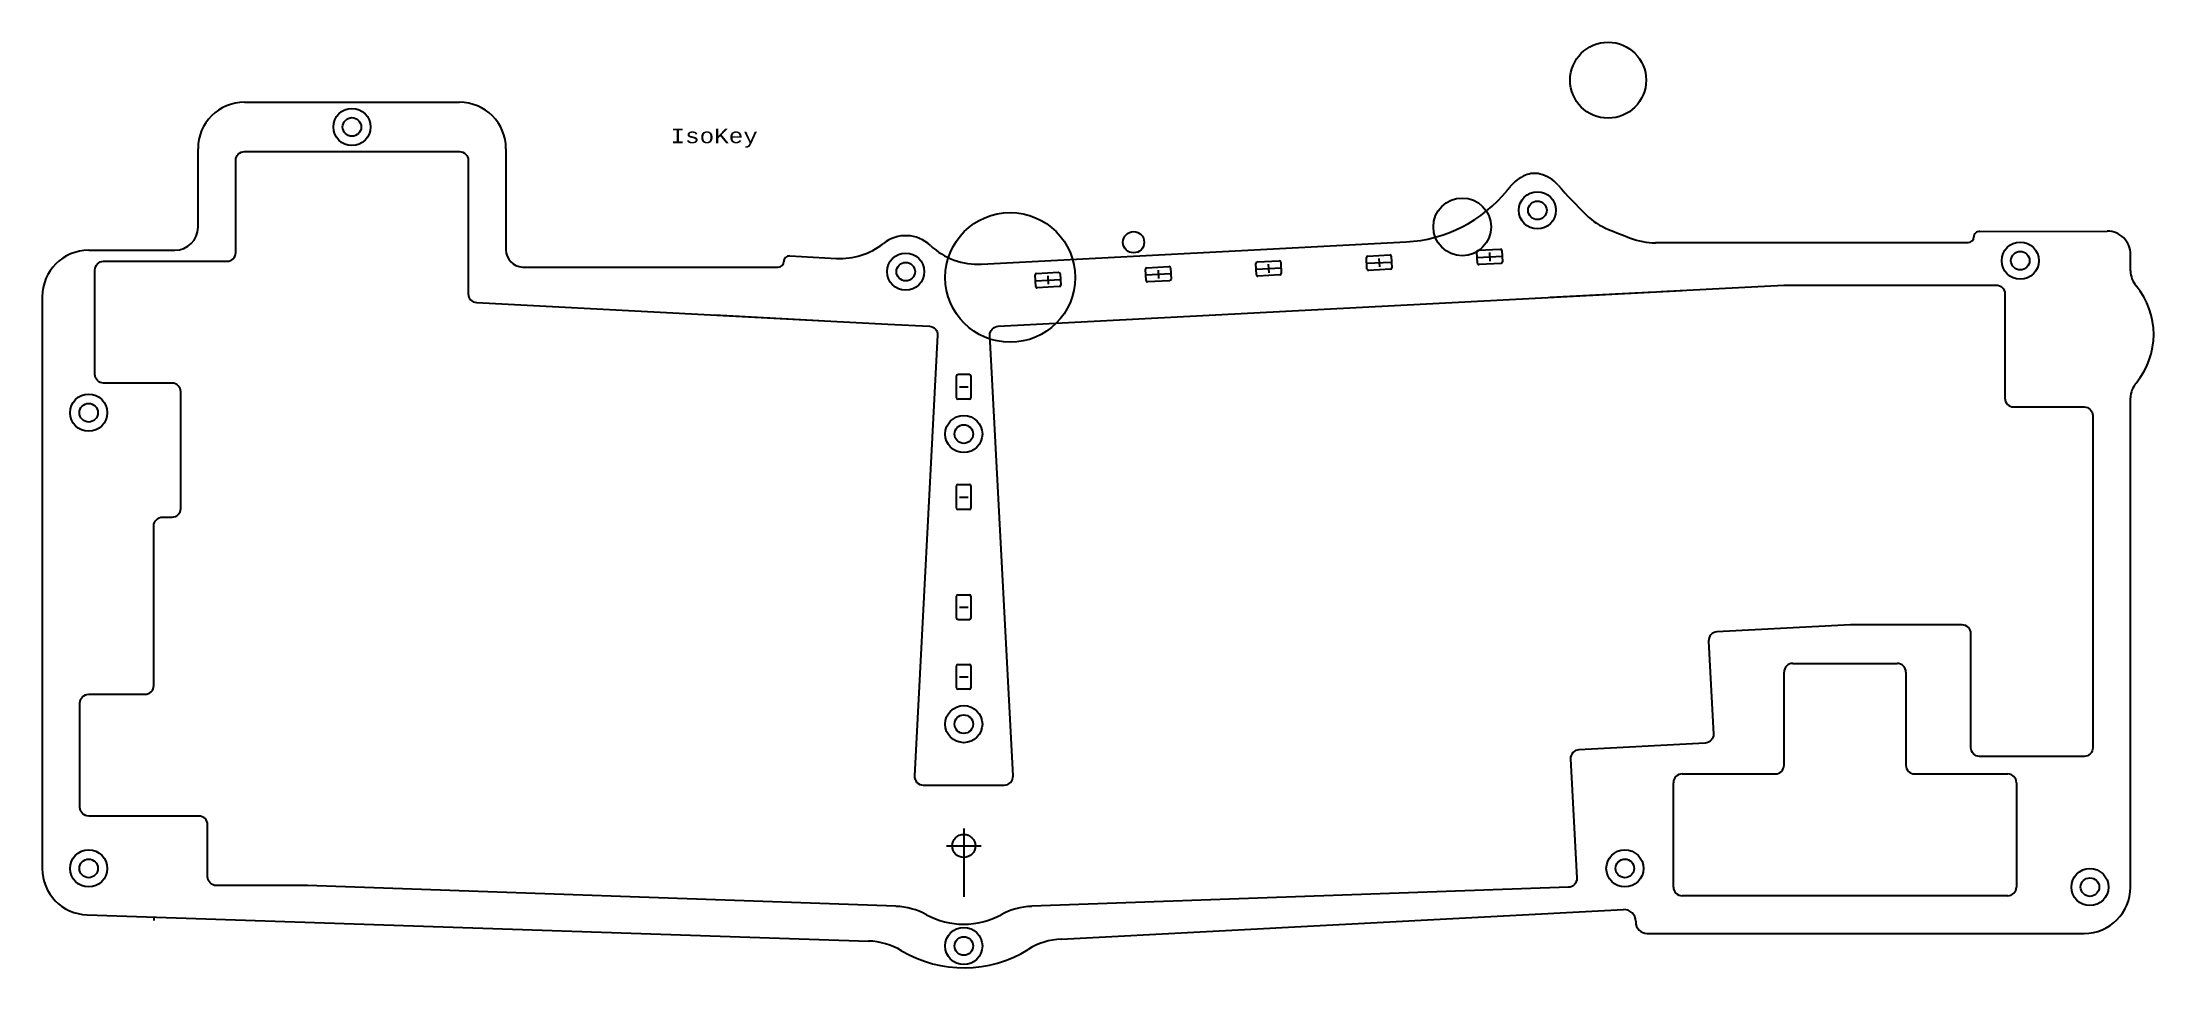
# Model space of a CAD drawing. Header units: millimetres. Extents: x -159 to 205, y -21 to 139.
import ezdxf

# ---------------------------------------------------------------- set-up
doc = ezdxf.new("R2010")
doc.units = ezdxf.units.MM
doc.layers.add('bordo3', color=86, linetype='Continuous', lineweight=25, true_color=0x108001)
doc.styles.add('textstyle11', font='')
doc.styles.get('textstyle11').set_extended_font_data('Standard', bold=True)

msp = doc.modelspace()

# ---------------------------------------------------------------- linework, layer by layer
at = {"layer": 'bordo3'}
for p, q in [((-123.92, 128.19), (-86.87, 128.19)), ((-131.92, 106.68), (-131.92, 120.19)), ((-78.87, 120.19), (-78.87, 107.52)), ((3.08, 100.29), (76.19, 104.12)), ((201, 99.13), (201, 101.98)), ((-29.95, 101.7), (-21.93, 101.28)), ((-158.75, 94.68), (-158.75, -3.87)), ((101.04, 94.58), (119.02, 95.52)), ((-83.95, 93.68), (-13.06, 89.97)), ((-42.92, 91.53), (-24.95, 90.59)), ((201, -7.09), (201, 77.22)), ((141.3, 13.91), (141.3, 29.96)), ((142.8, 31.46), (160.8, 31.46)), ((162.3, 29.96), (162.3, 13.91)), ((123.75, 12.41), (139.8, 12.41)), ((163.8, 12.41), (179.85, 12.41)), ((122.25, -7.09), (122.25, 10.91)), ((181.35, 10.91), (181.35, -7.09)), ((179.85, -8.59), (123.75, -8.59)), ((-151.02, -11.86), (-16.44, -16.39)), ((-139.53, -12.25), (-139.53, -12.82)), ((16.79, -16.05), (113.65, -10.97)), ((115.75, -12.97), (115.75, -13.09)), ((117.75, -15.09), (193, -15.09))]:
    msp.add_line(p, q, dxfattribs=at)
at = {"layer": 'bordo3', "flags": 128}
for points in [[(-11.73, -10.4), (-113.04, -6.82), (-128.76, -6.82, -0.414214), (-130.26, -5.32), (-130.26, 3.65, 0.414214), (-131.76, 5.15), (-150.75, 5.15, -0.414214), (-152.25, 6.65), (-152.25, 24.65, -0.414214), (-150.75, 26.15), (-141.03, 26.15, 0.414214), (-139.53, 27.65), (-139.53, 55.18, -0.414214), (-138.03, 56.68), (-136.39, 56.68, 0.414214), (-134.89, 58.18), (-134.89, 78.28, 0.414214), (-136.39, 79.78), (-148.18, 79.78, -0.414214), (-149.68, 81.28), (-149.68, 99.28, -0.414214), (-148.18, 100.78), (-126.92, 100.78, 0.414214), (-125.42, 102.28), (-125.42, 118.19, -0.414214), (-123.92, 119.69), (-86.87, 119.69, -0.414214), (-85.37, 118.19), (-85.37, 95.18, 0.39896), (-83.95, 93.68), (-13.06, 89.97), (-5.92, 89.59, -0.414214), (-4.5, 88.02), (-8.48, 12.08, 0.429634), (-6.98, 10.5), (6.98, 10.5, 0.429634), (8.48, 12.08), (4.5, 88.02, -0.414214), (5.92, 89.59), (123.76, 95.77)], [(120.06, 95.57), (141.28, 96.69), (177.85, 96.68, -0.414168), (179.35, 95.18), (179.35, 77.18, 0.414168), (180.85, 75.68), (193, 75.68, -0.414168), (194.5, 74.18), (194.5, 16.95, -0.414214), (193, 15.45), (175, 15.45, -0.414214), (173.5, 16.95), (173.5, 36.61, 0.414214), (172, 38.11), (152.73, 38.11), (129.73, 36.9, 0.414214), (128.31, 35.32), (129.15, 19.3, -0.414214), (127.73, 17.72), (105.95, 16.58, 0.414214), (104.53, 15), (105.61, -5.56, -0.419202), (104.16, -7.13), (11.73, -10.4)]]:
    msp.add_lwpolyline(points, format="xyb", dxfattribs=at)
for points in [[(-78.87, 107.52), (-78.87, 102.77)], [(175.05, 105.92), (196.99, 105.98)], [(-150.75, 102.68), (-135.92, 102.68)], [(69.59, 101.68), (73.38, 101.88)], [(88.5, 100.46), (88.4, 102.42)], [(88.64, 102.68), (92.43, 102.88)], [(90.56, 102.28), (90.64, 100.82)], [(92.7, 102.64), (92.8, 100.68)], [(173, 103.97), (119.16, 103.97)], [(174, 104.93), (174, 105)], [(-76.03, 99.77), (-32, 99.77)], [(-31, 100.7), (-31, 100.77)], [(12.4, 96.46), (12.3, 98.42)], [(12.54, 98.68), (16.33, 98.88)], [(14.46, 98.28), (14.54, 96.82)], [(16.6, 98.64), (16.7, 96.68)], [(31.4, 97.46), (31.3, 99.42)], [(31.35, 98.44), (35.65, 98.66)], [(31.54, 99.68), (35.33, 99.88)], [(33.46, 99.28), (33.54, 97.82)], [(35.6, 99.64), (35.7, 97.68)], [(50.4, 98.46), (50.3, 100.42)], [(50.35, 99.44), (54.65, 99.66)], [(50.54, 100.68), (54.33, 100.88)], [(54.46, 98.42), (50.67, 98.22)], [(52.46, 100.28), (52.54, 98.82)], [(54.6, 100.64), (54.7, 98.68)], [(69.45, 99.46), (69.35, 101.42)], [(69.4, 100.44), (73.7, 100.66)], [(73.51, 99.42), (69.72, 99.22)], [(71.51, 101.28), (71.59, 99.82)], [(73.65, 101.64), (73.75, 99.68)], [(88.45, 101.44), (92.75, 101.66)], [(92.56, 100.42), (88.77, 100.22)], [(12.35, 97.44), (16.65, 97.66)], [(16.46, 96.42), (12.67, 96.22)], [(35.46, 97.42), (31.67, 97.22)], [(8.48, 12.08), (4.5, 88.02)], [(-1.23, 77.25), (-1.23, 81.05)], [(-0.98, 81.3), (0.98, 81.3)], [(1.23, 81.05), (1.23, 77.25)], [(0.98, 77), (-0.98, 77)], [(-0.73, 79.15), (0.73, 79.15)], [(-1.23, 58.25), (-1.23, 62.05)], [(-0.98, 62.3), (0.98, 62.3)], [(1.23, 62.05), (1.23, 58.25)], [(-0.73, 60.15), (0.73, 60.15)], [(-0.73, 60.15), (0.73, 60.15)], [(0.98, 58), (-0.98, 58)], [(-1.23, 39.25), (-1.23, 43.05)], [(-0.98, 43.3), (0.98, 43.3)], [(-0.73, 41.15), (0.73, 41.15)], [(-0.73, 41.15), (0.73, 41.15)], [(1.23, 43.05), (1.23, 39.25)], [(0.98, 39), (-0.98, 39)], [(-1.23, 27.25), (-1.23, 31.05)], [(-0.98, 31.3), (0.98, 31.3)], [(-0.73, 29.15), (0.73, 29.15)], [(-0.73, 29.15), (0.73, 29.15)], [(1.23, 31.05), (1.23, 27.25)], [(0.98, 27), (-0.98, 27)], [(-3, 0), (3, 0)], [(0, 3), (0, -3)], [(0, 0), (0, -8.75)]]:
    msp.add_lwpolyline(points, dxfattribs=at)
at = {"layer": 'bordo3'}
for centre, radius in [((111, 132), 6.55), ((-105.4, 123.94), 3.2), ((-105.4, 123.94), 1.6), ((98.82, 109.57), 3.2), ((8, 98), 11.18), ((85.87, 106.72), 4.97), ((98.82, 109.57), 1.6), ((29.25, 104.07), 1.83), ((-10, 99), 3.2), ((182, 100.89), 3.2), ((182, 100.89), 1.6), ((-10, 99), 1.6), ((-150.75, 74.68), 3.2), ((-150.75, 74.68), 1.6), ((0, 71), 3.2), ((0, 71), 1.6), ((0, 21), 3.2), ((0, 21), 1.6), ((0, 0), 2), ((-150.75, -3.87), 3.2), ((-150.75, -3.87), 1.6), ((113.89, -3.87), 3.2), ((113.89, -3.87), 1.6), ((194, -7.09), 3.2), ((194, -7.09), 1.6), ((0, -17.24), 3.2), ((0, -17.24), 1.6)]:
    msp.add_circle(centre, radius, dxfattribs=at)
for centre, radius, start, end in [((-123.92, 120.19), 8, 90, 180), ((-86.87, 120.19), 8, 0, 90), ((74.94, 128.09), 24, 273, 321.1792), ((55.04, 144.1), 49.54, 321.1792, 322.1101), ((99.43, 109.29), 6.87, 112.8684, 140.4149), ((98.32, 111.94), 4, 76.108, 112.8684), ((97.84, 110), 6, 40.8585, 76.108), ((164.98, 168.08), 82.77, 220.8585, 225.7505), ((-135.92, 106.68), 4, 270, 0), ((115.59, 117.38), 12, 225.7505, 247.8323), ((190, 300), 209.19, 247.8323, 248.9455), ((175, 104.93), 1, 87, 180), ((197, 101.98), 4, 0, 90.1456), ((-150.75, 94.68), 8, 90, 180), ((-75.87, 102.77), 3, 180, 267), ((-21.31, 113.26), 12, 267, 308.4057), ((-10, 99), 6.2, 46.8309, 128.4057), ((2.45, 112.27), 12, 226.8309, 273), ((73.4, 101.63), 0.25, 3, 93), ((88.65, 102.43), 0.25, 93, 183), ((92.45, 102.63), 0.25, 3, 93), ((119.16, 115.97), 12, 248.9455, 270), ((173, 105), 1, 270, 0), ((-32, 100.77), 1, 270, 0), ((-30, 100.7), 1, 87, 180), ((12.55, 98.43), 0.25, 93, 183), ((16.35, 98.63), 0.25, 3, 93), ((31.55, 99.43), 0.25, 93, 183), ((35.35, 99.63), 0.25, 3, 93), ((50.55, 100.43), 0.25, 93, 183), ((50.65, 98.47), 0.25, 183, 273), ((54.35, 100.63), 0.25, 3, 93), ((54.45, 98.67), 0.25, 273, 3), ((69.6, 101.43), 0.25, 93, 183), ((69.7, 99.47), 0.25, 183, 273), ((73.5, 99.67), 0.25, 273, 3), ((88.75, 100.47), 0.25, 183, 273), ((92.55, 100.67), 0.25, 273, 3), ((205, 99.13), 4, 180, 220.1192), ((12.65, 96.47), 0.25, 183, 273), ((16.45, 96.67), 0.25, 273, 3), ((31.65, 97.47), 0.25, 183, 273), ((35.45, 97.67), 0.25, 273, 3), ((192, 88.18), 13, 319.8808, 40.1192), ((-0.98, 81.05), 0.25, 90, 180), ((0.98, 81.05), 0.25, 0, 90), ((-0.98, 77.25), 0.25, 180, 270), ((0.98, 77.25), 0.25, 270, 0), ((205, 77.22), 4, 139.8808, 180), ((-0.98, 62.05), 0.25, 90, 180), ((0.98, 62.05), 0.25, 0, 90), ((-0.98, 58.25), 0.25, 180, 270), ((0.98, 58.25), 0.25, 270, 0), ((-0.98, 43.05), 0.25, 90, 180), ((0.98, 43.05), 0.25, 0, 90), ((-0.98, 39.25), 0.25, 180, 270), ((0.98, 39.25), 0.25, 270, 0), ((-0.98, 31.05), 0.25, 90, 180), ((0.98, 31.05), 0.25, 0, 90), ((142.8, 29.96), 1.5, 90, 180), ((160.8, 29.96), 1.5, 0, 90), ((-0.98, 27.25), 0.25, 180, 270), ((0.98, 27.25), 0.25, 270, 0), ((123.75, 10.91), 1.5, 90, 180), ((139.8, 13.91), 1.5, 270, 0), ((163.8, 13.91), 1.5, 180, 270), ((179.85, 10.91), 1.5, 0, 90), ((-150.75, -3.87), 8, 180, 268.0745), ((123.75, -7.09), 1.5, 180, 270), ((179.85, -7.09), 1.5, 270, 0), ((193, -7.09), 8, 270, 0), ((-12.15, -22.4), 12, 61.5151, 87.9741), ((12.15, -22.4), 12, 92.0259, 118.4849), ((0, 0), 13.48, 241.5151, 298.4849), ((113.75, -12.97), 2, 0, 93), ((117.75, -13.09), 2, 180, 270), ((-16.84, -28.38), 12, 59.3142, 88.0745), ((0, 0), 21, 239.3142, 301.8544), ((17.42, -28.03), 12, 93, 121.8544)]:
    msp.add_arc(centre, radius, start, end, dxfattribs=at)

# ---------------------------------------------------------------- texts
at = {"layer": 'bordo3', "insert": (-43, 122), "char_height": 20, "attachment_point": 5, "style": 'textstyle11'}
msp.add_mtext('\\FCourierCad|c0;\\H2.5;IsoKey', dxfattribs=at)

doc.saveas('drawing.dxf')
